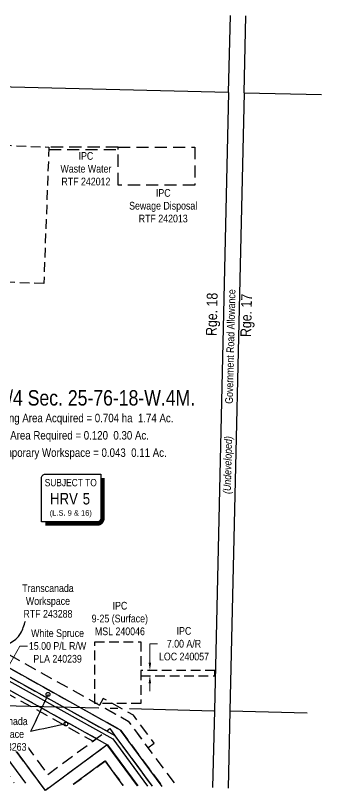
# Model space of a CAD drawing. Extents: x 394017 to 397185, y 6162863 to 6166407.
# Drawn here: x 396116 to 396514, y 6164206 to 6165213 of the extents above; entities that cross this region are included whole.
import ezdxf
from ezdxf.enums import TextEntityAlignment as Align

# ---------------------------------------------------------------- set-up
doc = ezdxf.new("R2010")
doc.units = 0
doc.header["$LTSCALE"] = 5
doc.header["$PDSIZE"] = 0.5
for name, pattern in [('foc-ACCESSROAD', [3.75, 2.5, -1.25]), ('foc-QUARTERLINE', [33, 25, -3, 2, -3]), ('HIDDEN2', [4.7625, 3.175, -1.5875])]:
    doc.linetypes.add(name, pattern=pattern)
doc.layers.get('Defpoints').update_dxf_attribs({"color": 9})
for name, color, linetype in [('C-AR', 13, 'foc-ACCESSROAD'), ('C-SYMBOL', 7, 'Continuous'), ('C-WS', 13, 'foc-ACCESSROAD'), ('CG-NOTES', 7, 'Continuous'), ('CTW', 7, 'Continuous'), ('D-TXT', 6, 'Continuous'), ('F-RW', 190, 'Continuous'), ('L-AREAREQUIRED', 7, 'Continuous'), ('L-AREAWORK', 7, 'Continuous'), ('L-ROAD-T', 7, 'Continuous'), ('L-SEC', 7, 'Continuous'), ('L-SECQ', 8, 'foc-QUARTERLINE'), ('T-EXISTING TFA', 220, 'HIDDEN2'), ('T-EXISTING TFA-T', 220, 'Continuous')]:
    doc.layers.add(name, color=color, linetype=linetype)
for name, color, linetype, lineweight in [('C-AR-T', 13, 'Continuous', 9), ('C-WS-T', 13, 'Continuous', 9), ('F-RW-T', 190, 'Continuous', 9), ('T-TEXT', 48, 'Continuous', 18)]:
    doc.layers.add(name, color=color, linetype=linetype, lineweight=lineweight)
doc.styles.add('100L', font='ARIALN.TTF', dxfattribs={"height": 11})
doc.styles.add('175L', font='ARIALN.TTF', dxfattribs={"height": 20})
doc.styles.add('80CG', font='ARIALN.TTF', dxfattribs={"height": 10})
doc.styles.add('80L', font='ARIALN.TTF', dxfattribs={"height": 10})
doc.styles.add('80LS', font='ARIALNI.TTF', dxfattribs={"height": 10})
doc.styles.add('HRV', font='ARIALN.TTF', dxfattribs={"height": 3})
doc.dimstyles.new('Compass 5 000', dxfattribs={"dimscale": 5, "dimtxt": 9, "dimasz": 2, "dimexe": 0.2, "dimexo": 0.0625, "dimgap": 0.5, "dimtad": 0, "dimtih": 1, "dimtoh": 1, "dimzin": 0, "dimdsep": 46, "dimtxsty": '80CG', "dimcen": 0.1, "dimse1": 1, "dimse2": 1, "dimclrd": 256, "dimclrt": 256, "dimaunit": 1, "dimadec": 4, "dimazin": 0, "dimtfac": 0.06, "dimtofl": 0, "dimtmove": 0, "dimatfit": 1, "dimfxl": 0.2, "dimtolj": 1, "dimtzin": 0, "dimlwd": -1, "dimarcsym": 0})

# ---------------------------------------------------------------- blocks, each defined once
blk = doc.blocks.new('HRV')
blk.add_lwpolyline([(-35.1, 31.6), (37.2, 31.6), (37.2, -25.5, -0.414214), (32.2, -30.5), (-40.1, -30.5), (-40.1, 26.6, -0.414214)], format="xyb", close=True)
at = {"const_width": 5, "flags": 128}
blk.add_lwpolyline([(-35.1, -33), (32.2, -33, 0.414214), (39.7, -25.5), (39.7, 26.6)], format="xyb", dxfattribs=at)
at = {"style": '80L'}
blk.add_text('SUBJECT TO', height=9.5, dxfattribs=at).set_placement((-2, 13.1), align=Align.BOTTOM_CENTER)
blk.add_attdef('(N.W.1/4 00)', text='', height=7.12, dxfattribs=at).set_placement((-2, -24.4), align=Align.BOTTOM_CENTER)
at = {"layer": 'CTW', "color": 3, "style": 'HRV'}
blk.add_text('HRV', height=15, dxfattribs=at).set_placement((-10.9, -0.2), align=Align.MIDDLE_CENTER)
blk.add_attdef('0', text='', height=15, dxfattribs=at).set_placement((18.3, -0.2), align=Align.MIDDLE_CENTER)
blk = doc.blocks.new('*D431')
at = {"layer": 'C-AR-T', "transparency": 16777216}
for p, q in [((396290.7, 6164371.9), (396290.7, 6164396.5)), ((396290.7, 6164396.5), (396300.7, 6164396.5)), ((396290.7, 6164344.9), (396290.7, 6164334.9))]:
    blk.add_line(p, q, dxfattribs=at)
for points in [[(396289, 6164371.9), (396292.3, 6164371.9), (396290.7, 6164361.9)], [(396289, 6164344.9), (396292.3, 6164344.9), (396290.7, 6164354.9)]]:
    blk.add_solid(points, dxfattribs=at)
at = {"layer": 'Defpoints', "color": 0, "transparency": 16777216}
for p in [(396290.7, 6164361.9), (396309.2, 6164361.9), (396309.2, 6164354.9)]:
    blk.add_point(p, dxfattribs=at)
at = {"layer": 'C-AR-T', "transparency": 16777216, "insert": (396335, 6164396.5), "char_height": 10, "attachment_point": 5, "style": '80CG'}
blk.add_mtext('\\A1;IPC\\P7.00 A/R\\PLOC 240057', dxfattribs=at)
blk = doc.blocks.new('*D444')
at = {"layer": 'Defpoints', "color": 0, "transparency": 16777216}
for p in [(396079.9, 6164369), (396072.7, 6164355.9), (396101.3, 6164357.1)]:
    blk.add_point(p, dxfattribs=at)
at = {"layer": 'F-RW-T', "transparency": 16777216}
for p, q in [((396106.2, 6164365.8), (396121.7, 6164393.6)), ((396121.7, 6164393.6), (396131.7, 6164393.6)), ((396089.2, 6164335.3), (396084.3, 6164326.5))]:
    blk.add_line(p, q, dxfattribs=at)
for points in [[(396104.7, 6164366.7), (396107.6, 6164365), (396101.3, 6164357.1)], [(396087.7, 6164336.1), (396090.6, 6164334.5), (396094, 6164344)]]:
    blk.add_solid(points, dxfattribs=at)
at = {"layer": 'F-RW-T', "transparency": 16777216, "insert": (396170.7, 6164393.6), "char_height": 10, "attachment_point": 5, "style": '80CG'}
blk.add_mtext('\\A1;White Spruce\\P15.00 P/L R/W\\PPLA 240239', dxfattribs=at)

msp = doc.modelspace()

# ---------------------------------------------------------------- linework, layer by layer
at = {"layer": 'C-AR'}
msp.add_lwpolyline([(396279.001, 6164354.871), (396374.921, 6164354.868), (396375.088, 6164361.865), (396278.998, 6164361.868), (396279.001, 6164354.871)], close=True, dxfattribs=at)
at = {"layer": 'C-WS'}
for points in [[(395870.756, 6164812.487), (395879.73, 6165053.233), (395929.906, 6165050.938), (396159.417, 6165042.37), (396152.786, 6164864.757), (396030.021, 6164869.34), (395966.641, 6164808.908)], [(396219.022, 6164319.02), (396219.017, 6164398.991), (396278.995, 6164398.995), (396279, 6164319.024)]]:
    msp.add_lwpolyline(points, close=True, dxfattribs=at)
msp.add_lwpolyline([(396191.553, 6164213.857), (396232.414, 6164244.106), (396255.998, 6164212.247)], dxfattribs=at)
at = {"layer": 'F-RW', "flags": 128}
for points in [[(396306.852, 6164210.896), (396252.465, 6164284.366), (396047.467, 6164398.547), (395763.68, 6164408.524), (395781.754, 6164858.4), (395691.194, 6164862.039), (395690.592, 6164847.056), (395766.17, 6164844.02), (395748.092, 6164394.068), (396043.328, 6164383.689), (396242.34, 6164272.842), (396287.734, 6164211.522)], [(396294.12, 6164211.295), (396245.715, 6164276.683), (396044.707, 6164388.642), (395749.547, 6164399.018), (395760.034, 6164686.627), (395745.049, 6164687.173), (395734.015, 6164384.56), (396040.569, 6164373.783), (396235.59, 6164265.159), (396275.112, 6164211.77)], [(396274.713, 6164211.78), (396235.269, 6164265.159), (396154.836, 6164205.725), (395931.055, 6164508.568), (395933.237, 6164568.791), (395730.966, 6164576.856), (395730.369, 6164561.879), (395917.663, 6164554.412), (395915.888, 6164503.873), (396129.035, 6164215.419)], [(396191.079, 6164213.869), (396232.122, 6164244.197), (396255.726, 6164212.254)]]:
    msp.add_lwpolyline(points, dxfattribs=at)
at = {"layer": 'L-SEC'}
for p, q in [((396392.964, 6165113.317, 626.499), (396395.326, 6165213.388, 626.499)), ((396413.068, 6165112.843, 626.499), (396415.429, 6165212.886, 626.499)), ((396392.964, 6165113.317, 626.499), (394783.398, 6165152.947, 602.497)), ((396392.964, 6165113.317, 626.499), (396374.506, 6164309.568, 626.499)), ((396413.068, 6165112.855, 626.499), (396394.611, 6164309.106, 626.499)), ((396413.061, 6165112.868, 626.499), (396513.722, 6165110.62, 626.499)), ((396374.506, 6164309.568, 626.499), (396372.171, 6164209.42, 626.499)), ((396394.61, 6164309.099, 626.499), (396392.274, 6164208.918, 626.499))]:
    msp.add_line(p, q, dxfattribs=at)
at = {"layer": 'L-SECQ'}
for p, q in [((395604.373, 6164328.358), (396373.87, 6164309.509)), ((396394.61, 6164309.099, 626.499), (396495.022, 6164306.867, 626.499))]:
    msp.add_line(p, q, dxfattribs=at)
at = {"layer": 'T-EXISTING TFA'}
for points in [[(396159.305, 6165039.371), (396249.328, 6165039.371), (396249.328, 6165042.37), (396159.417, 6165042.37)], [(396249.328, 6164992.888), (396249.328, 6165042.37), (396349.291, 6165042.37), (396349.291, 6164992.888), (396249.328, 6164992.888)], [(396221.209, 6164273.169), (396040.569, 6164373.783), (395734.015, 6164384.56), (395733.839, 6164379.565), (396039.189, 6164368.831), (396216.798, 6164269.904)]]:
    msp.add_lwpolyline(points, close=True, dxfattribs=at)
for points in [[(396274.713, 6164211.78), (396235.269, 6164265.159), (396154.836, 6164205.725), (395931.055, 6164508.568), (395933.599, 6164578.781), (395948.582, 6164578.184), (395946.229, 6164513.264), (396157.984, 6164226.695), (396238.418, 6164286.13), (396293.707, 6164211.305)], [(396129.284, 6164215.413), (395915.886, 6164503.679), (395905.74, 6164517.385), (395911.861, 6164504.53), (395937.767, 6164464.874), (395949.333, 6164448.469), (395946.065, 6164446.165), (395999.877, 6164369.835), (396113.945, 6164215.796)], [(396294.181, 6164211.212), (396245.715, 6164276.683), (396044.707, 6164388.642), (395749.547, 6164399.018), (395751.079, 6164441.031), (395761.068, 6164440.667), (395759.901, 6164408.657), (396047.467, 6164398.547), (396252.465, 6164284.366), (396306.852, 6164210.896)]]:
    msp.add_lwpolyline(points, dxfattribs=at)
at = {"layer": 'T-EXISTING TFA', "flags": 128}
msp.add_lwpolyline([(396306.852, 6164210.896), (396252.465, 6164284.366), (396047.467, 6164398.547), (395763.68, 6164408.524), (395764.207, 6164423.515), (396051.607, 6164413.411), (396262.594, 6164295.894), (396325.806, 6164210.503)], dxfattribs=at)
msp.add_lwpolyline([(396288.178, 6164261.333), (396296.216, 6164267.283), (396269.346, 6164303.579), (396229.894, 6164325.554), (396225.028, 6164316.818), (396262.594, 6164295.894)], close=True, dxfattribs=at)

# ---------------------------------------------------------------- block references
at = {"layer": 'CG-NOTES', "color": 5, "xscale": 0.9996419999999939, "yscale": 0.9996419999999939, "zscale": 0.9996419999999939}
msp.add_blockref('HRV', (396189.87, 6164585.349), dxfattribs=at).add_auto_attribs({'(N.W.1/4 00)': '(L.S. 9 & 16)', '0': '5'})

# ---------------------------------------------------------------- texts
at = {"layer": 'C-SYMBOL', "color": 3, "style": '175L'}
msp.add_text('N.E.1/4 Sec. 25-76-18-W.4M.', height=19.99284, dxfattribs=at).set_placement((396199.312, 6164700.265), align=Align.BOTTOM_CENTER)
at = {"layer": 'C-WS-T', "insert": (396214.717, 6164451.002), "char_height": 9.9964, "attachment_point": 1, "style": '80L'}
msp.add_mtext_dynamic_manual_height_columns('\\pi27.55;IPC\\P\\pi0.29149;9-25 (Surface)\\P\\pi4.5396;MSL 240046', width=72.62387, gutter_width=50, heights=[0], dxfattribs=at)
at = {"layer": 'D-TXT', "color": 3, "char_height": 13.995, "attachment_point": 1, "rotation": 88.684457, "style": '80L'}
for s, width, insert in [('Rge. 18', 73.75526, (396363.443, 6164796.924)), ('Rge. 17', 63.86109, (396408.199, 6164795.545))]:
    msp.add_mtext_dynamic_manual_height_columns(s, width=width, gutter_width=47.5, heights=[0], dxfattribs=dict(at, insert=insert))
at = {"layer": 'L-AREAREQUIRED', "color": 5, "style": '100L'}
for s, p in [('Area Required = 0.120  0.30 Ac.', (396199.312, 6164658.738)), ('Temporary Workspace = 0.043  0.11 Ac.', (396199.312, 6164636.246))]:
    msp.add_text(s, height=10.99606, dxfattribs=at).set_placement(p, align=Align.BOTTOM_CENTER)
at = {"layer": 'L-AREAWORK', "color": 5, "style": '100L'}
msp.add_text('Existing Area Acquired = 0.704 ha  1.74 Ac.', height=10.99606, dxfattribs=at).set_placement((396199.312, 6164681.23), align=Align.BOTTOM_CENTER)
at = {"layer": 'L-ROAD-T', "style": '80L'}
msp.add_text('Government Road Allowance', height=9.99642, rotation=88.684457, dxfattribs=at).set_placement((396395.213, 6164782.98), align=Align.MIDDLE_CENTER)
at = {"layer": 'T-EXISTING TFA-T', "insert": (396207.554, 6165014.102), "char_height": 9.9964, "attachment_point": 5, "style": '80CG'}
msp.add_mtext('\\A1;IPC\\PWaste Water\\PRTF 242012', dxfattribs=at)
at = {"layer": 'T-EXISTING TFA-T', "insert": (396263.41, 6164987.73), "char_height": 10, "attachment_point": 1, "style": '100L'}
msp.add_mtext_dynamic_manual_height_columns('\\pi35.122;IPC\\P\\pi0.30921;Sewage Disposal\\P\\pi12.761;RTF 242013', width=87.77394, gutter_width=55, heights=[0], dxfattribs=at)
at = {"layer": 'T-TEXT', "style": '80LS'}
msp.add_text('(Undeveloped)', height=9.99642, rotation=88.684457, dxfattribs=at).set_placement((396391.674, 6164628.889), align=Align.MIDDLE_CENTER)

# ---------------------------------------------------------------- dimensions: what is measured, and where the dimension line sits
at = {"layer": 'C-AR-T'}
dim = msp.add_linear_dim(base=(396290.667, 6164361.868), p1=(396309.232, 6164354.87), p2=(396309.232, 6164361.867), angle=89.998317, text='IPC\\P7.00 A/R\\PLOC 240057', dimstyle='Compass 5 000', dxfattribs=at)
dim.commit()
dim.dimension.update_dxf_attribs({"geometry": '*D431', "text_midpoint": (396334.969, 6164396.503), "dimtype": 161})

# ---------------------------------------------------------------- leaders
at = {"layer": 'T-EXISTING TFA-T', "path_type": 1}
for points in [[(396158.293, 6164330.709), (396135.741, 6164282.446)], [(396181.506, 6164292.181), (396135.741, 6164282.446)]]:
    msp.add_leader(points, dimstyle='Compass 5 000', override={"dimasz": 1, "dimldrblk": 'DotBlank', "dimtfill": 1}, dxfattribs=at)

# ---------------------------------------------------------------- next in the draw order: texts
at = {"layer": 'T-EXISTING TFA-T', "insert": (396158.202, 6164452.053), "char_height": 10, "width": 66.46426, "attachment_point": 5, "style": '80CG', "bg_fill": 3, "box_fill_scale": 1.1, "bg_fill_color": 256, "bg_fill_true_color": 13158600, "bg_fill_transparency": 0}
msp.add_mtext('\\A1;Transcanada\\PWorkspace\\PRTF 243288', dxfattribs=at)
at = {"layer": 'T-EXISTING TFA-T', "insert": (396098.433, 6164279.046), "char_height": 10, "attachment_point": 5, "style": '80CG', "bg_fill": 3, "box_fill_scale": 1.1, "bg_fill_color": 256, "bg_fill_true_color": 13158600, "bg_fill_transparency": 0}
msp.add_mtext('\\A1;Transcanada\\PWorkspace\\PRTF 243263', dxfattribs=at)

# ---------------------------------------------------------------- next in the draw order: dimensions: what is measured, and where the dimension line sits
at = {"layer": 'F-RW-T'}
dim = msp.add_linear_dim(base=(396101.327, 6164357.106), p1=(396072.652, 6164355.914), p2=(396079.948, 6164369.013), angle=60.882702, text='White Spruce\\P15.00 P/L R/W\\PPLA 240239', dimstyle='Compass 5 000', dxfattribs=at)
dim.commit()
dim.dimension.update_dxf_attribs({"geometry": '*D444', "text_midpoint": (396170.738, 6164393.598), "dimtype": 161})

# ---------------------------------------------------------------- next in the draw order: leaders
at = {"layer": 'T-EXISTING TFA-T', "path_type": 1}
msp.add_leader([(396089.635, 6164386.254), (396122.737, 6164410.01), (396129.089, 6164426.106)], dimstyle='Compass 5 000', override={"dimasz": 1, "dimldrblk": 'DotBlank', "dimtfill": 1}, dxfattribs=at)

doc.saveas('drawing.dxf')
